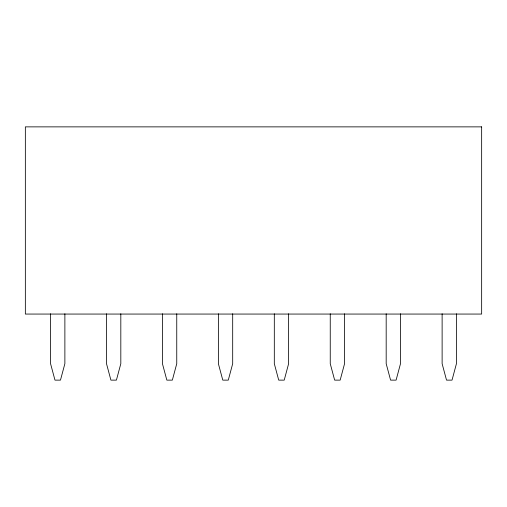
<?xml version="1.0" encoding="UTF-8"?>
<svg xmlns="http://www.w3.org/2000/svg" width="507" height="507" viewBox="0 0 507 507"><rect width="100%" height="100%" fill="white"/><g stroke="black" fill="none" stroke-linecap="round" stroke-linejoin="round"><path stroke-width="0.76" d="M456.433 313.789L456.433 363.69L452.029 380.13L446.528 380.13L442.123 363.69L442.123 313.789M400.498 313.789L400.498 363.69L396.094 380.13L390.586 380.13L386.182 363.69L386.182 313.789M344.564 313.789L344.564 363.69L340.159 380.13L334.652 380.13L330.247 363.69L330.247 313.789M288.622 313.789L288.622 363.69L284.218 380.13L278.717 380.13L274.312 363.69L274.312 313.789M232.688 313.789L232.688 363.69L228.283 380.13L222.782 380.13L218.378 363.69L218.378 313.789M176.753 313.789L176.753 363.69L172.348 380.13L166.841 380.13L162.436 363.69L162.436 313.789M120.818 313.789L120.818 363.69L116.414 380.13L110.906 380.13L106.502 363.69L106.502 313.789M64.877 313.789L64.877 363.69L60.472 380.13L54.971 380.13L50.567 363.69L50.567 313.789M481.65 126.87L25.35 126.87L25.35 314.061L481.65 314.061L481.65 126.87"/></g></svg>
